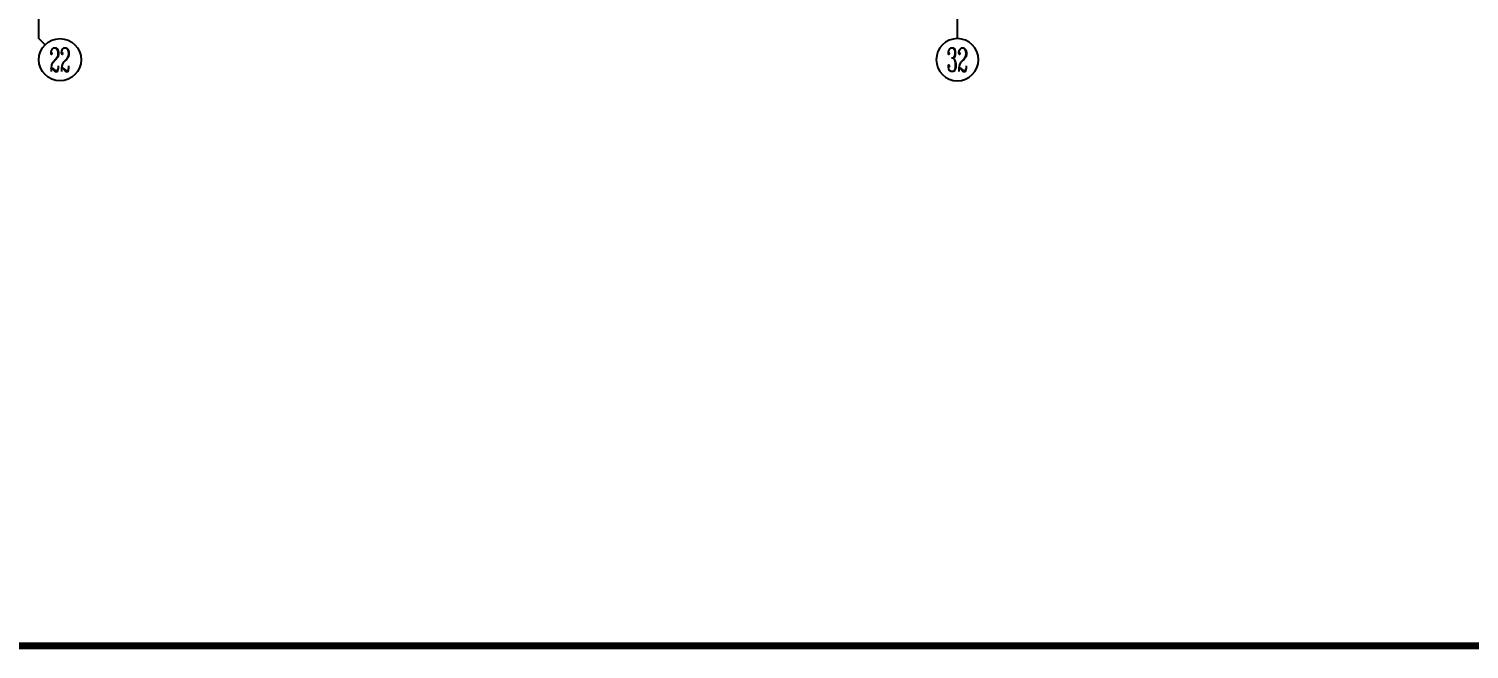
# Model space of a CAD drawing. Extents: x -726032 to 135930, y -151624 to 587044.
# Drawn here: x -379477 to -352191, y 278291 to 290042 of the extents above; entities that cross this region are included whole.
import ezdxf
from ezdxf.enums import TextEntityAlignment as Align

# ---------------------------------------------------------------- set-up
doc = ezdxf.new("R2010")
doc.units = 0
doc.header["$LTSCALE"] = 1000
doc.header["$MEASUREMENT"] = 0
doc.layers.get('0').update_dxf_attribs({"linetype": 'CONTINUOUS'})
for name, color, linetype in [('AXIS', 245, 'CONTINUOUS'), ('AXIS_TEXT', 7, 'CONTINUOUS'), ('PUB_TITLE', 1, 'CONTINUOUS')]:
    doc.layers.add(name, color=color, linetype=linetype)
doc.styles.add('COMPLEX', font='COMPLEX')

# ---------------------------------------------------------------- blocks, each defined once
blk = doc.blocks.new('_AXISO1')
blk.add_line((0.354, -0.146), (0.5, 0))
blk.add_circle((0, -0.5), 0.5)
at = {"layer": 'AXIS_TEXT', "style": 'COMPLEX', "width": 1.041667}
blk.add_attdef('A', text='', height=0.56, dxfattribs=at).set_placement((-0.25, -0.78), (0.25, -0.78), align=Align.FIT)
blk = doc.blocks.new('_AXISO')
blk.add_circle((0, 0), 0.5)
at = {"layer": 'AXIS_TEXT', "style": 'COMPLEX', "width": 1.041667}
blk.add_attdef('A', text='', height=0.56, dxfattribs=at).set_placement((-0.25, -0.28), (0.25, -0.28), align=Align.FIT)

msp = doc.modelspace()

# ---------------------------------------------------------------- linework, layer by layer
at = {"layer": 'AXIS'}
for p, q in [((-379286.1, 289856.5), (-379286.1, 292256.8)), ((-361886.1, 289856.5), (-361886.1, 292256.8))]:
    msp.add_line(p, q, dxfattribs=at)
at = {"layer": 'PUB_TITLE', "const_width": 130}
msp.add_lwpolyline([(-432268.1, 278355.6), (-339578.1, 278355.6), (-339578.1, 345285.7), (-432268.1, 345285.7)], close=True, dxfattribs=at)

# ---------------------------------------------------------------- block references
at = {"layer": 'AXIS'}
ref = msp.add_blockref('_AXISO1', (-379286.1, 289456.5), dxfattribs=dict(at, xscale=800, yscale=800, zscale=800, rotation=90))
ref.add_attrib('A', '22', dxfattribs={"layer": 'AXIS_TEXT', "height": 448, "style": 'COMPLEX', "width": 0.551471}).set_placement((-379086.1, 289232.5), (-378686.1, 289232.5), align=Align.FIT)
ref = msp.add_blockref('_AXISO', (-361886.1, 289456.5), dxfattribs=dict(at, xscale=-800, yscale=800, zscale=800))
ref.add_attrib('A', '32', dxfattribs={"layer": 'AXIS_TEXT', "height": 448, "style": 'COMPLEX', "width": 0.568182}).set_placement((-362086.1, 289232.5), (-361686.1, 289232.5), align=Align.FIT)

doc.saveas('drawing.dxf')
